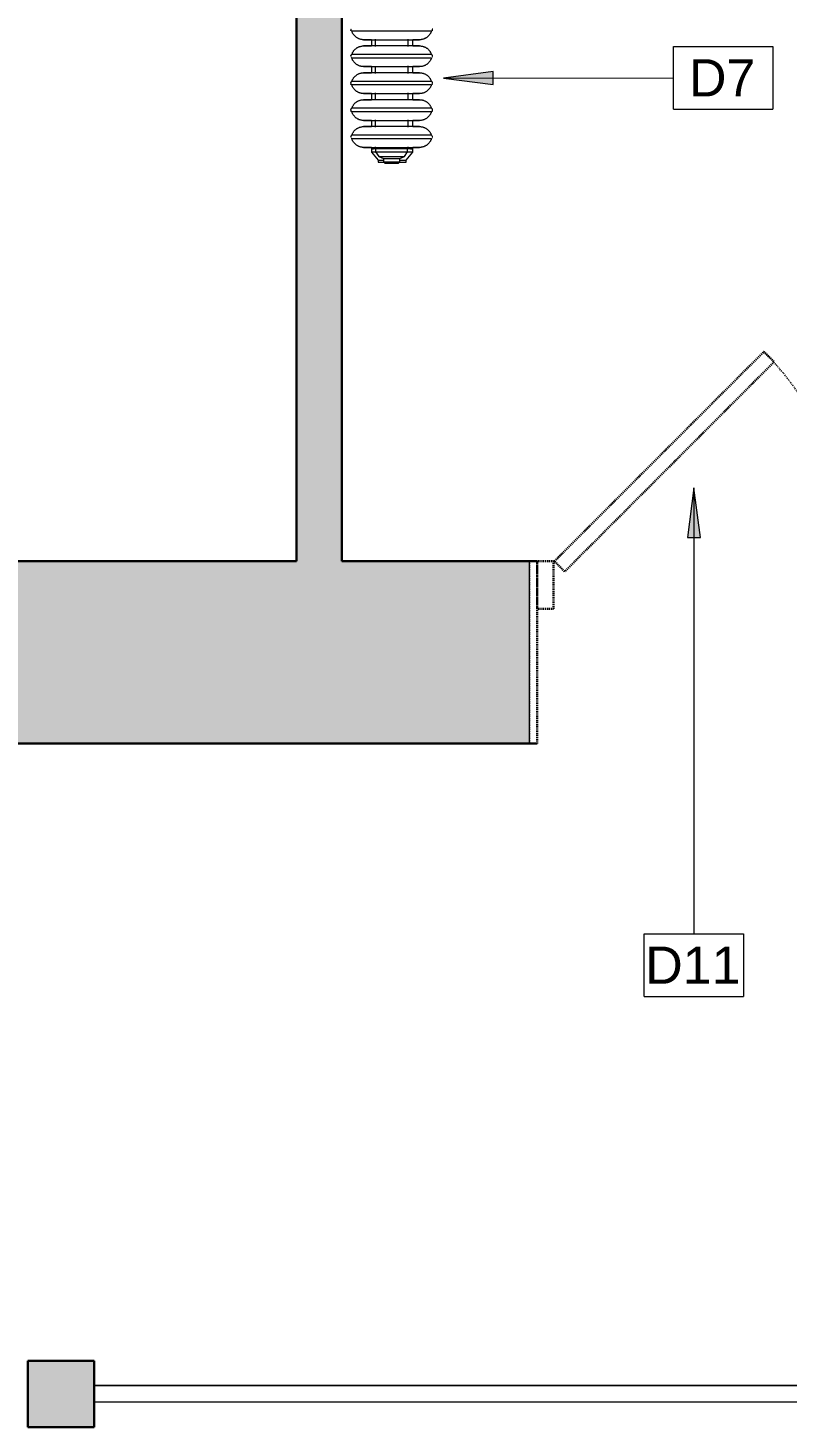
# Model space of a CAD drawing. Header units: inches. Extents: x -1176 to 1507, y -2527 to 978.
# Drawn here: x 1060.3 to 1152, y 9.3 to 178.3 of the extents above; entities that cross this region are included whole.
import ezdxf

# ---------------------------------------------------------------- set-up
doc = ezdxf.new("R2010")
doc.units = ezdxf.units.IN
doc.header["$MEASUREMENT"] = 0
doc.linetypes.add('Demolished', pattern=[0.1875, 0.125, -0.0625])
for name, color, linetype, lineweight in [('A-ANNO-KEYN', 231, 'Continuous', 9), ('A-COLS', 52, 'Continuous', 18), ('A-DOOR', 31, 'Continuous', 18), ('A-DOOR-FRAM', 31, 'Continuous', 30), ('A-FLOR-HRAL', 11, 'Continuous', 18), ('A-GENM', 13, 'Continuous', 18), ('A-WALL', 113, 'Continuous', 18), ('A-WALL-PATT', 111, 'Continuous', 18), ('I-WALL', 2, 'Continuous', 18)]:
    doc.layers.add(name, color=color, linetype=linetype, lineweight=lineweight)
doc.styles.add('Arial', font='arial.ttf', dxfattribs={"height": 4.5})

# ---------------------------------------------------------------- blocks, each defined once
blk = doc.blocks.new('Top Rail Type - Top Rail_Internal_-6920603-3rd Floor Demo')
at = {"layer": 'A-FLOR-HRAL', "lineweight": 9}
for p, q in [((1068.27, 14.32), (1223.22, 14.32)), ((1223.22, 12.32), (1068.27, 12.32))]:
    blk.add_line(p, q, dxfattribs=at)
blk = doc.blocks.new('Top Rail Type - Top Rail_Internal_-V7-3rd Floor Demo')
at = {"layer": 'A-FLOR-HRAL', "lineweight": 9}
for p, q in [((1223.22, 14.32), (1068.27, 14.32)), ((1223.22, 12.32), (1068.27, 12.32))]:
    blk.add_line(p, q, dxfattribs=at)
blk = doc.blocks.new('Single Flush - D2 3_ X 8_-8252863-3rd Floor Demo')
at = {"layer": 'A-DOOR', "color": 250, "linetype": 'Demolished', "lineweight": 30}
for p, q in [((-8.65, -35.09), (16.67, -9.76)), ((16.67, -9.76), (17.91, -11)), ((17.91, -11), (-7.42, -36.32)), ((-7.42, -36.32), (-8.65, -35.09))]:
    blk.add_line(p, q, dxfattribs=at)
at = {"layer": 'A-DOOR', "color": 7, "linetype": 'Demolished', "lineweight": 9}
blk.add_arc((17.91, -11), 35.81, 179.5, 225, dxfattribs=at)
at = {"layer": 'A-DOOR-FRAM', "color": 250, "linetype": 'Demolished'}
for p, q in [((-20, -5.25), (-20, -11)), ((-20, -5.25), (-18, -5.25)), ((-18, -5.25), (-18, -11)), ((18, -5.25), (18, -11)), ((18, -5.25), (20, -5.25)), ((20, -5.25), (20, -11)), ((-20, -11), (-18, -11)), ((18, -11), (20, -11))]:
    blk.add_line(p, q, dxfattribs=at)
blk = doc.blocks.new('Cast_Iron_Radiator_8182 - Cast_Iron_Radiator_8182-7588421-3rd Floor Demo')
at = {"layer": 'A-GENM', "lineweight": 9}
for p, q in [((-5.94, 4.85), (-5.97, 4.81)), ((-5.97, 1), (-5.97, 4.81)), ((-5.75, 4.93), (-5.79, 4.93)), ((-5.71, 4.93), (-5.75, 4.93)), ((-5.53, 4.81), (-5.56, 4.85)), ((-5.53, 1), (-5.53, 4.81)), ((-2.69, 4.85), (-2.72, 4.81)), ((-2.72, 1), (-2.72, 4.81)), ((-2.5, 4.93), (-2.54, 4.93)), ((-2.46, 4.93), (-2.5, 4.93)), ((-2.28, 4.81), (-2.31, 4.85)), ((-2.28, 1), (-2.28, 4.81)), ((0.56, 4.85), (0.53, 4.81)), ((0.53, 1), (0.53, 4.81)), ((0.75, 4.93), (0.71, 4.93)), ((0.79, 4.93), (0.75, 4.93)), ((0.97, 4.81), (0.94, 4.85)), ((0.97, 1), (0.97, 4.81)), ((3.81, 4.85), (3.78, 4.81)), ((3.78, 1), (3.78, 4.81)), ((4, 4.93), (3.96, 4.93)), ((4.04, 4.93), (4, 4.93)), ((4.22, 4.81), (4.19, 4.85)), ((4.22, 1), (4.22, 4.81)), ((7.06, 4.85), (7.03, 4.81)), ((7.03, 1), (7.03, 4.81)), ((7.25, 4.93), (7.21, 4.93)), ((7.29, 4.93), (7.25, 4.93)), ((-7.58, 2.44), (-8.54, 1.63)), ((-7.54, 1.93), (-8.09, 1.55)), ((-7.18, 2.44), (-7.58, 2.44)), ((-7.58, 1.94), (-7.58, 2.44)), ((-7.18, 1.93), (-7.54, 1.93)), ((-7.54, 1.93), (-7.54, -1.93)), ((-7, 2.44), (-7.18, 2.44)), ((-7.18, 2.29), (-7.18, 2.44)), ((-7.18, 2.3), (-7.18, 2.19)), ((-7.18, 2.01), (-7.18, 2.19)), ((-6.93, 2), (-7.18, 2)), ((-7.18, -2), (-7.18, 2)), ((-3.68, 2), (-4.57, 2)), ((-3.75, 2.44), (-4.5, 2.44)), ((-0.43, 2), (-1.32, 2)), ((-0.5, 2.44), (-1.25, 2.44)), ((2.82, 2), (1.93, 2)), ((2.75, 2.44), (2, 2.44)), ((6.07, 2), (5.18, 2)), ((6, 2.44), (5.25, 2.44)), ((-8.75, 0.99), (-8.93, 0.82)), ((-8.93, 0.82), (-8.93, -0.82)), ((-8.54, 1.63), (-8.79, 1.63)), ((-8.79, 1.63), (-8.79, 0.98)), ((-8.33, 0.99), (-8.75, 0.99)), ((-8.75, 0.99), (-8.75, -0.99)), ((-8.54, 1.63), (-8.54, 1.03)), ((-8.09, 1.55), (-8.33, 0.99)), ((-8.33, 0.99), (-8.33, -0.99)), ((-8.09, 1.55), (-8.09, -1.55)), ((-7, 1), (-7, -1)), ((-5.97, -1), (-5.97, 1)), ((-5.53, -1), (-5.53, 1)), ((-4.5, -1), (-4.5, 1)), ((-3.75, 1), (-3.75, -1)), ((-2.72, -1), (-2.72, 1)), ((-2.28, -1), (-2.28, 1)), ((-1.25, -1), (-1.25, 1)), ((-0.5, 1), (-0.5, -1)), ((0.53, -1), (0.53, 1)), ((0.97, -1), (0.97, 1)), ((2, -1), (2, 1)), ((2.75, 1), (2.75, -1)), ((3.78, -1), (3.78, 1)), ((4.22, -1), (4.22, 1)), ((5.25, -1), (5.25, 1)), ((6, 1), (6, -1)), ((7.03, -1), (7.03, 1)), ((-8.93, -0.82), (-8.75, -0.99)), ((-8.79, -0.96), (-8.79, -1.77)), ((-8.75, -0.99), (-8.33, -0.99)), ((-8.54, -1.01), (-8.54, -1.77)), ((-8.33, -0.99), (-8.09, -1.55)), ((-8.09, -1.55), (-7.54, -1.93)), ((-5.97, -4.81), (-5.97, -1)), ((-5.53, -4.81), (-5.53, -1)), ((-2.72, -4.81), (-2.72, -1)), ((-2.28, -4.81), (-2.28, -1)), ((0.53, -4.81), (0.53, -1)), ((0.97, -4.81), (0.97, -1)), ((3.78, -4.81), (3.78, -1)), ((4.22, -4.81), (4.22, -1)), ((7.03, -4.81), (7.03, -1)), ((-8.79, -1.77), (-8.54, -1.77)), ((-8.54, -1.77), (-7.58, -2.57)), ((-7.58, -2.57), (-7.58, -1.92)), ((-7.58, -2.57), (-7.18, -2.57)), ((-7.54, -1.93), (-7.18, -1.93)), ((-7.18, -2), (-6.93, -2)), ((-7.18, -2.29), (-7.18, -2.02)), ((-7.18, -2.3), (-7.18, -2.45)), ((-7.18, -2.55), (-7.18, -2.44)), ((-7.18, -2.56), (-7.18, -2.57)), ((-7.18, -2.56), (-7, -2.56)), ((-4.57, -2), (-3.68, -2)), ((-4.5, -2.56), (-3.75, -2.56)), ((-1.32, -2), (-0.43, -2)), ((-1.25, -2.56), (-0.5, -2.56)), ((1.93, -2), (2.84, -2)), ((2, -2.56), (2.75, -2.56)), ((5.18, -2), (6.07, -2)), ((5.25, -2.56), (6, -2.56)), ((-5.97, -4.81), (-5.94, -4.85)), ((-5.79, -4.93), (-5.75, -4.93)), ((-5.75, -4.93), (-5.71, -4.93)), ((-5.56, -4.85), (-5.53, -4.81)), ((-2.72, -4.81), (-2.69, -4.85)), ((-2.54, -4.93), (-2.5, -4.93)), ((-2.5, -4.93), (-2.46, -4.93)), ((-2.31, -4.85), (-2.28, -4.81)), ((0.53, -4.81), (0.56, -4.85)), ((0.71, -4.93), (0.75, -4.93)), ((0.75, -4.93), (0.79, -4.93)), ((0.94, -4.85), (0.97, -4.81)), ((3.78, -4.81), (3.81, -4.85)), ((3.96, -4.93), (4, -4.93)), ((4, -4.93), (4.04, -4.93)), ((4.19, -4.85), (4.22, -4.81)), ((7.03, -4.81), (7.06, -4.85)), ((7.21, -4.93), (7.25, -4.93)), ((7.25, -4.93), (7.29, -4.93))]:
    blk.add_line(p, q, dxfattribs=at)
at = {"layer": 'A-GENM', "lineweight": 9, "flags": 128}
for points in [[(-7, 3.38), (-7, 3.44), (-7, 3.5), (-6.99, 3.56), (-6.98, 3.62), (-6.97, 3.68), (-6.96, 3.74), (-6.94, 3.8), (-6.93, 3.85), (-6.91, 3.91), (-6.88, 3.97), (-6.86, 4.02), (-6.83, 4.08), (-6.8, 4.13), (-6.77, 4.18), (-6.74, 4.23), (-6.71, 4.28), (-6.67, 4.33), (-6.63, 4.37), (-6.59, 4.42), (-6.55, 4.46), (-6.5, 4.5), (-6.46, 4.54), (-6.41, 4.58), (-6.36, 4.61), (-6.31, 4.65), (-6.26, 4.68), (-6.21, 4.71), (-6.16, 4.73), (-6.1, 4.76), (-6.05, 4.78), (-5.99, 4.8)], [(-7, 2.44), (-7, 2.5), (-7, 2.57), (-7, 2.64), (-7, 2.71), (-7, 2.77), (-7, 2.84), (-7, 2.9), (-7, 2.95), (-7, 3.01), (-7, 3.06), (-7, 3.1), (-7, 3.15), (-7, 3.18), (-7, 3.22), (-7, 3.25), (-7, 3.28), (-7, 3.31), (-7, 3.33), (-7, 3.35), (-7, 3.36), (-7, 3.37), (-7, 3.38), (-7, 3.38), (-7, 3.38)], [(-7, 3.38), (-7, 3.38), (-7, 3.38), (-7, 3.37), (-7, 3.35), (-7, 3.34), (-7, 3.31), (-7, 3.29), (-7, 3.26), (-7, 3.23), (-7, 3.19), (-7, 3.16), (-7, 3.11), (-7, 3.07), (-7, 3.02), (-7, 2.97), (-7, 2.91), (-7, 2.85), (-7, 2.79), (-7, 2.73), (-7, 2.66), (-7, 2.59), (-7, 2.52), (-7, 2.44), (-7, 2.37), (-7, 2.29), (-7, 2.21), (-7, 2.12), (-7, 2.04), (-7, 1.95), (-7, 1.86), (-7, 1.77), (-7, 1.68), (-7, 1.59), (-7, 1.5), (-7, 1.41), (-7, 1.31), (-7, 1.22), (-7, 1.12), (-7, 1.03), (-7, 1)], [(-5.94, 4.85), (-5.94, 4.85), (-5.93, 4.86), (-5.93, 4.87), (-5.92, 4.87), (-5.92, 4.88)], [(-5.91, 4.89), (-5.9, 4.89), (-5.9, 4.9), (-5.89, 4.9), (-5.88, 4.9)], [(-5.87, 4.91), (-5.87, 4.92), (-5.86, 4.92), (-5.85, 4.92), (-5.84, 4.92), (-5.84, 4.93)], [(-5.66, 4.93), (-5.65, 4.92), (-5.65, 4.92), (-5.64, 4.92), (-5.63, 4.91), (-5.63, 4.91)], [(-5.61, 4.9), (-5.61, 4.9), (-5.6, 4.9), (-5.6, 4.89), (-5.59, 4.89)], [(-5.58, 4.88), (-5.57, 4.87), (-5.57, 4.87), (-5.57, 4.86), (-5.56, 4.85), (-5.56, 4.85)], [(-5.53, 4.81), (-5.48, 4.79), (-5.42, 4.77), (-5.36, 4.74), (-5.31, 4.72), (-5.26, 4.69), (-5.21, 4.66)], [(-5.21, 4.66), (-5.16, 4.62), (-5.11, 4.59), (-5.06, 4.55), (-5.01, 4.51), (-4.97, 4.47), (-4.93, 4.43), (-4.89, 4.39), (-4.85, 4.34), (-4.81, 4.3), (-4.77, 4.25), (-4.74, 4.2), (-4.71, 4.15), (-4.68, 4.1), (-4.65, 4.04), (-4.63, 3.99), (-4.6, 3.93), (-4.58, 3.88), (-4.56, 3.82), (-4.55, 3.76), (-4.53, 3.7), (-4.52, 3.64), (-4.51, 3.58), (-4.5, 3.52), (-4.5, 3.47), (-4.5, 3.41), (-4.5, 3.38)], [(-4.5, 3.38), (-4.5, 3.38), (-4.5, 3.38), (-4.5, 3.37), (-4.5, 3.35), (-4.5, 3.34), (-4.5, 3.31), (-4.5, 3.29), (-4.5, 3.26), (-4.5, 3.23), (-4.5, 3.19), (-4.5, 3.16), (-4.5, 3.11), (-4.5, 3.07), (-4.5, 3.02), (-4.5, 2.97), (-4.5, 2.91), (-4.5, 2.85), (-4.5, 2.79), (-4.5, 2.73), (-4.5, 2.66), (-4.5, 2.59), (-4.5, 2.52), (-4.5, 2.44)], [(-4.5, 1), (-4.5, 1.1), (-4.5, 1.19), (-4.5, 1.29), (-4.5, 1.38), (-4.5, 1.47), (-4.5, 1.57), (-4.5, 1.66), (-4.5, 1.75), (-4.5, 1.84), (-4.5, 1.93), (-4.5, 2.02), (-4.5, 2.1), (-4.5, 2.18), (-4.5, 2.27), (-4.5, 2.35), (-4.5, 2.42), (-4.5, 2.5), (-4.5, 2.57), (-4.5, 2.64), (-4.5, 2.71), (-4.5, 2.77), (-4.5, 2.84), (-4.5, 2.9), (-4.5, 2.95), (-4.5, 3.01), (-4.5, 3.06), (-4.5, 3.1), (-4.5, 3.15), (-4.5, 3.18), (-4.5, 3.22), (-4.5, 3.25), (-4.5, 3.28), (-4.5, 3.31), (-4.5, 3.33), (-4.5, 3.35), (-4.5, 3.36), (-4.5, 3.37), (-4.5, 3.38), (-4.5, 3.38), (-4.5, 3.38)], [(-3.75, 3.38), (-3.75, 3.44), (-3.75, 3.5), (-3.74, 3.56), (-3.73, 3.62), (-3.72, 3.68), (-3.71, 3.74), (-3.69, 3.8), (-3.68, 3.85), (-3.66, 3.91), (-3.63, 3.97), (-3.61, 4.02), (-3.58, 4.08), (-3.55, 4.13), (-3.52, 4.18), (-3.49, 4.23), (-3.46, 4.28), (-3.42, 4.33), (-3.38, 4.37), (-3.34, 4.42), (-3.3, 4.46), (-3.25, 4.5), (-3.21, 4.54), (-3.16, 4.58), (-3.11, 4.61), (-3.06, 4.65), (-3.01, 4.68), (-2.96, 4.71), (-2.91, 4.73), (-2.85, 4.76), (-2.8, 4.78), (-2.74, 4.8)], [(-3.75, 2.44), (-3.75, 2.5), (-3.75, 2.57), (-3.75, 2.64), (-3.75, 2.71), (-3.75, 2.77), (-3.75, 2.84), (-3.75, 2.9), (-3.75, 2.95), (-3.75, 3.01), (-3.75, 3.06), (-3.75, 3.1), (-3.75, 3.15), (-3.75, 3.18), (-3.75, 3.22), (-3.75, 3.25), (-3.75, 3.28), (-3.75, 3.31), (-3.75, 3.33), (-3.75, 3.35), (-3.75, 3.36), (-3.75, 3.37), (-3.75, 3.38), (-3.75, 3.38), (-3.75, 3.38)], [(-3.75, 3.38), (-3.75, 3.38), (-3.75, 3.38), (-3.75, 3.37), (-3.75, 3.35), (-3.75, 3.34), (-3.75, 3.31), (-3.75, 3.29), (-3.75, 3.26), (-3.75, 3.23), (-3.75, 3.19), (-3.75, 3.16), (-3.75, 3.11), (-3.75, 3.07), (-3.75, 3.02), (-3.75, 2.97), (-3.75, 2.91), (-3.75, 2.85), (-3.75, 2.79), (-3.75, 2.73), (-3.75, 2.66), (-3.75, 2.59), (-3.75, 2.52), (-3.75, 2.44), (-3.75, 2.37), (-3.75, 2.29), (-3.75, 2.21), (-3.75, 2.12), (-3.75, 2.04), (-3.75, 1.95), (-3.75, 1.86), (-3.75, 1.77), (-3.75, 1.68), (-3.75, 1.59), (-3.75, 1.5), (-3.75, 1.41), (-3.75, 1.31), (-3.75, 1.22), (-3.75, 1.12), (-3.75, 1.03), (-3.75, 1)], [(-2.69, 4.85), (-2.69, 4.85), (-2.68, 4.86), (-2.68, 4.87), (-2.67, 4.87), (-2.67, 4.88)], [(-2.66, 4.89), (-2.65, 4.89), (-2.65, 4.9), (-2.64, 4.9), (-2.63, 4.9)], [(-2.62, 4.91), (-2.62, 4.92), (-2.61, 4.92), (-2.6, 4.92), (-2.59, 4.92), (-2.59, 4.93)], [(-2.41, 4.93), (-2.4, 4.92), (-2.4, 4.92), (-2.39, 4.92), (-2.38, 4.91), (-2.38, 4.91)], [(-2.36, 4.9), (-2.36, 4.9), (-2.35, 4.9), (-2.35, 4.89), (-2.34, 4.89)], [(-2.33, 4.88), (-2.32, 4.87), (-2.32, 4.87), (-2.32, 4.86), (-2.31, 4.85), (-2.31, 4.85)], [(-2.28, 4.81), (-2.23, 4.79), (-2.17, 4.77), (-2.11, 4.74), (-2.06, 4.72), (-2.01, 4.69), (-1.96, 4.66), (-1.91, 4.62), (-1.86, 4.59), (-1.81, 4.55), (-1.76, 4.51), (-1.72, 4.47), (-1.68, 4.43), (-1.64, 4.39), (-1.6, 4.34), (-1.56, 4.3), (-1.52, 4.25), (-1.49, 4.2), (-1.46, 4.15), (-1.43, 4.1), (-1.4, 4.04), (-1.38, 3.99), (-1.35, 3.93), (-1.33, 3.88), (-1.31, 3.82), (-1.3, 3.76), (-1.28, 3.7), (-1.27, 3.64), (-1.26, 3.58), (-1.25, 3.52), (-1.25, 3.47), (-1.25, 3.41), (-1.25, 3.38)], [(-1.25, 3.38), (-1.25, 3.38), (-1.25, 3.38), (-1.25, 3.37), (-1.25, 3.35), (-1.25, 3.34), (-1.25, 3.31), (-1.25, 3.29), (-1.25, 3.26), (-1.25, 3.23), (-1.25, 3.19), (-1.25, 3.16), (-1.25, 3.11), (-1.25, 3.07), (-1.25, 3.02), (-1.25, 2.97), (-1.25, 2.91), (-1.25, 2.85), (-1.25, 2.79), (-1.25, 2.73), (-1.25, 2.66), (-1.25, 2.59), (-1.25, 2.52), (-1.25, 2.44)], [(-1.25, 1), (-1.25, 1.1), (-1.25, 1.19), (-1.25, 1.29), (-1.25, 1.38), (-1.25, 1.47), (-1.25, 1.57), (-1.25, 1.66), (-1.25, 1.75), (-1.25, 1.84), (-1.25, 1.93), (-1.25, 2.02), (-1.25, 2.1), (-1.25, 2.18), (-1.25, 2.27), (-1.25, 2.35), (-1.25, 2.42), (-1.25, 2.5), (-1.25, 2.57), (-1.25, 2.64), (-1.25, 2.71), (-1.25, 2.77), (-1.25, 2.84), (-1.25, 2.9), (-1.25, 2.95), (-1.25, 3.01), (-1.25, 3.06), (-1.25, 3.1), (-1.25, 3.15), (-1.25, 3.18), (-1.25, 3.22), (-1.25, 3.25), (-1.25, 3.28), (-1.25, 3.31), (-1.25, 3.33), (-1.25, 3.35), (-1.25, 3.36), (-1.25, 3.37), (-1.25, 3.38), (-1.25, 3.38), (-1.25, 3.38)], [(-0.5, 3.38), (-0.5, 3.44), (-0.5, 3.5), (-0.49, 3.56), (-0.48, 3.62), (-0.47, 3.68), (-0.46, 3.74), (-0.44, 3.8), (-0.43, 3.85), (-0.41, 3.91), (-0.38, 3.97), (-0.36, 4.02), (-0.33, 4.08), (-0.3, 4.13), (-0.27, 4.18), (-0.24, 4.23), (-0.21, 4.28), (-0.17, 4.33), (-0.13, 4.37), (-0.09, 4.42), (-0.05, 4.46), (0, 4.5), (0.04, 4.54), (0.09, 4.58), (0.14, 4.61), (0.19, 4.65), (0.24, 4.68), (0.29, 4.71), (0.34, 4.73), (0.4, 4.76), (0.45, 4.78), (0.51, 4.8)], [(-0.5, 2.44), (-0.5, 2.5), (-0.5, 2.57), (-0.5, 2.64), (-0.5, 2.71), (-0.5, 2.77), (-0.5, 2.84), (-0.5, 2.9), (-0.5, 2.95), (-0.5, 3.01), (-0.5, 3.06), (-0.5, 3.1), (-0.5, 3.15), (-0.5, 3.18), (-0.5, 3.22), (-0.5, 3.25), (-0.5, 3.28), (-0.5, 3.31), (-0.5, 3.33), (-0.5, 3.35), (-0.5, 3.36), (-0.5, 3.37), (-0.5, 3.38), (-0.5, 3.38), (-0.5, 3.38)], [(-0.5, 3.38), (-0.5, 3.38), (-0.5, 3.38), (-0.5, 3.37), (-0.5, 3.35), (-0.5, 3.34), (-0.5, 3.31), (-0.5, 3.29), (-0.5, 3.26), (-0.5, 3.23), (-0.5, 3.19), (-0.5, 3.16), (-0.5, 3.11), (-0.5, 3.07), (-0.5, 3.02), (-0.5, 2.97), (-0.5, 2.91), (-0.5, 2.85), (-0.5, 2.79), (-0.5, 2.73), (-0.5, 2.66), (-0.5, 2.59), (-0.5, 2.52), (-0.5, 2.44), (-0.5, 2.37), (-0.5, 2.29), (-0.5, 2.21), (-0.5, 2.12), (-0.5, 2.04), (-0.5, 1.95), (-0.5, 1.86), (-0.5, 1.77), (-0.5, 1.68), (-0.5, 1.59), (-0.5, 1.5), (-0.5, 1.41), (-0.5, 1.31), (-0.5, 1.22), (-0.5, 1.12), (-0.5, 1.03), (-0.5, 1)], [(0.56, 4.85), (0.56, 4.85), (0.57, 4.86), (0.57, 4.87), (0.58, 4.87), (0.58, 4.88)], [(0.59, 4.89), (0.6, 4.89), (0.6, 4.9), (0.61, 4.9), (0.62, 4.9)], [(0.63, 4.91), (0.63, 4.92), (0.64, 4.92), (0.65, 4.92), (0.66, 4.92), (0.66, 4.93)], [(0.84, 4.93), (0.85, 4.92), (0.85, 4.92), (0.86, 4.92), (0.87, 4.91), (0.87, 4.91)], [(0.89, 4.9), (0.89, 4.9), (0.9, 4.9), (0.9, 4.89), (0.91, 4.89)], [(0.92, 4.88), (0.93, 4.87), (0.93, 4.87), (0.93, 4.86), (0.94, 4.85), (0.94, 4.85)], [(0.97, 4.81), (1.02, 4.79), (1.08, 4.77), (1.14, 4.74), (1.19, 4.72), (1.24, 4.69), (1.29, 4.66), (1.34, 4.62), (1.39, 4.59), (1.44, 4.55), (1.49, 4.51), (1.53, 4.47), (1.57, 4.43), (1.61, 4.39), (1.65, 4.34), (1.69, 4.3), (1.73, 4.25), (1.76, 4.2), (1.79, 4.15), (1.82, 4.1), (1.85, 4.04), (1.87, 3.99), (1.9, 3.93), (1.92, 3.88), (1.94, 3.82), (1.95, 3.76), (1.97, 3.7), (1.98, 3.64), (1.99, 3.58), (2, 3.52), (2, 3.47), (2, 3.41), (2, 3.38)], [(2, 3.38), (2, 3.38), (2, 3.38), (2, 3.37), (2, 3.35), (2, 3.34), (2, 3.31), (2, 3.29), (2, 3.26), (2, 3.23), (2, 3.19), (2, 3.16), (2, 3.11), (2, 3.07), (2, 3.02), (2, 2.97), (2, 2.91), (2, 2.85), (2, 2.79), (2, 2.73), (2, 2.66), (2, 2.59), (2, 2.52), (2, 2.44)], [(2, 1), (2, 1.1), (2, 1.19), (2, 1.29), (2, 1.38), (2, 1.47), (2, 1.57), (2, 1.66), (2, 1.75), (2, 1.84), (2, 1.93), (2, 2.02), (2, 2.1), (2, 2.18), (2, 2.27), (2, 2.35), (2, 2.42), (2, 2.5), (2, 2.57), (2, 2.64), (2, 2.71), (2, 2.77), (2, 2.84), (2, 2.9), (2, 2.95), (2, 3.01), (2, 3.06), (2, 3.1), (2, 3.15), (2, 3.18), (2, 3.22), (2, 3.25), (2, 3.28), (2, 3.31), (2, 3.33), (2, 3.35), (2, 3.36), (2, 3.37), (2, 3.38), (2, 3.38), (2, 3.38)], [(2.75, 3.38), (2.75, 3.44), (2.75, 3.5), (2.76, 3.56), (2.77, 3.62), (2.78, 3.68), (2.79, 3.74), (2.81, 3.8), (2.82, 3.85), (2.84, 3.91), (2.87, 3.97), (2.89, 4.02), (2.92, 4.08), (2.95, 4.13), (2.98, 4.18), (3.01, 4.23), (3.04, 4.28), (3.08, 4.33), (3.12, 4.37), (3.16, 4.42), (3.2, 4.46), (3.25, 4.5), (3.29, 4.54), (3.34, 4.58), (3.39, 4.61), (3.44, 4.65), (3.49, 4.68), (3.54, 4.71), (3.59, 4.73), (3.65, 4.76), (3.7, 4.78), (3.76, 4.8)], [(2.75, 2.44), (2.75, 2.5), (2.75, 2.57), (2.75, 2.64), (2.75, 2.71), (2.75, 2.77), (2.75, 2.84), (2.75, 2.9), (2.75, 2.95), (2.75, 3.01), (2.75, 3.06), (2.75, 3.1), (2.75, 3.15), (2.75, 3.18), (2.75, 3.22), (2.75, 3.25), (2.75, 3.28), (2.75, 3.31), (2.75, 3.33), (2.75, 3.35), (2.75, 3.36), (2.75, 3.37), (2.75, 3.38), (2.75, 3.38), (2.75, 3.38)], [(2.75, 3.38), (2.75, 3.38), (2.75, 3.38), (2.75, 3.37), (2.75, 3.35), (2.75, 3.34), (2.75, 3.31), (2.75, 3.29), (2.75, 3.26), (2.75, 3.23), (2.75, 3.19), (2.75, 3.16), (2.75, 3.11), (2.75, 3.07), (2.75, 3.02), (2.75, 2.97), (2.75, 2.91), (2.75, 2.85), (2.75, 2.79), (2.75, 2.73), (2.75, 2.66), (2.75, 2.59), (2.75, 2.52), (2.75, 2.44), (2.75, 2.37), (2.75, 2.29), (2.75, 2.21), (2.75, 2.12), (2.75, 2.04), (2.75, 1.95), (2.75, 1.86), (2.75, 1.77), (2.75, 1.68), (2.75, 1.59), (2.75, 1.5), (2.75, 1.41), (2.75, 1.31), (2.75, 1.22), (2.75, 1.12), (2.75, 1.03), (2.75, 1)], [(3.81, 4.85), (3.81, 4.85), (3.82, 4.86), (3.82, 4.87), (3.83, 4.87), (3.83, 4.88)], [(3.84, 4.89), (3.85, 4.89), (3.85, 4.9), (3.86, 4.9), (3.87, 4.9)], [(3.88, 4.91), (3.88, 4.92), (3.89, 4.92), (3.9, 4.92), (3.91, 4.92), (3.91, 4.93)], [(4.09, 4.93), (4.1, 4.92), (4.1, 4.92), (4.11, 4.92), (4.12, 4.91), (4.12, 4.91)], [(4.14, 4.9), (4.14, 4.9), (4.15, 4.9), (4.15, 4.89), (4.16, 4.89)], [(4.17, 4.88), (4.18, 4.87), (4.18, 4.87), (4.18, 4.86), (4.19, 4.85), (4.19, 4.85)], [(4.22, 4.81), (4.27, 4.79), (4.33, 4.77), (4.39, 4.74), (4.44, 4.72), (4.49, 4.69), (4.54, 4.66)], [(4.54, 4.66), (4.59, 4.62), (4.64, 4.59), (4.69, 4.55), (4.74, 4.51), (4.78, 4.47), (4.82, 4.43), (4.86, 4.39), (4.9, 4.34), (4.94, 4.3), (4.98, 4.25), (5.01, 4.2), (5.04, 4.15), (5.07, 4.1), (5.1, 4.04), (5.12, 3.99), (5.15, 3.93), (5.17, 3.88), (5.19, 3.82), (5.2, 3.76), (5.22, 3.7), (5.23, 3.64), (5.24, 3.58), (5.25, 3.52), (5.25, 3.47), (5.25, 3.41), (5.25, 3.38)], [(5.25, 3.38), (5.25, 3.38), (5.25, 3.38), (5.25, 3.37), (5.25, 3.35), (5.25, 3.34), (5.25, 3.31), (5.25, 3.29), (5.25, 3.26), (5.25, 3.23), (5.25, 3.19), (5.25, 3.16), (5.25, 3.11), (5.25, 3.07), (5.25, 3.02), (5.25, 2.97), (5.25, 2.91), (5.25, 2.85), (5.25, 2.79), (5.25, 2.73), (5.25, 2.66), (5.25, 2.59), (5.25, 2.52), (5.25, 2.44)], [(5.25, 1), (5.25, 1.1), (5.25, 1.19), (5.25, 1.29), (5.25, 1.38), (5.25, 1.47), (5.25, 1.57), (5.25, 1.66), (5.25, 1.75), (5.25, 1.84), (5.25, 1.93), (5.25, 2.02), (5.25, 2.1), (5.25, 2.18), (5.25, 2.27), (5.25, 2.35), (5.25, 2.42), (5.25, 2.5), (5.25, 2.57), (5.25, 2.64), (5.25, 2.71), (5.25, 2.77), (5.25, 2.84), (5.25, 2.9), (5.25, 2.95), (5.25, 3.01), (5.25, 3.06), (5.25, 3.1), (5.25, 3.15), (5.25, 3.18), (5.25, 3.22), (5.25, 3.25), (5.25, 3.28), (5.25, 3.31), (5.25, 3.33), (5.25, 3.35), (5.25, 3.36), (5.25, 3.37), (5.25, 3.38), (5.25, 3.38), (5.25, 3.38)], [(6, 3.38), (6, 3.44), (6, 3.5), (6.01, 3.56), (6.02, 3.62), (6.03, 3.68), (6.04, 3.74), (6.06, 3.8), (6.07, 3.85), (6.09, 3.91), (6.12, 3.97), (6.14, 4.02), (6.17, 4.08), (6.2, 4.13), (6.23, 4.18), (6.26, 4.23), (6.29, 4.28), (6.33, 4.33), (6.37, 4.37), (6.41, 4.42), (6.45, 4.46), (6.5, 4.5), (6.54, 4.54), (6.59, 4.58), (6.64, 4.61), (6.69, 4.65), (6.74, 4.68), (6.79, 4.71), (6.84, 4.73), (6.9, 4.76), (6.95, 4.78), (7.01, 4.8)], [(6, 2.44), (6, 2.5), (6, 2.57), (6, 2.64), (6, 2.71), (6, 2.77), (6, 2.84), (6, 2.9), (6, 2.95), (6, 3.01), (6, 3.06), (6, 3.1), (6, 3.15), (6, 3.18), (6, 3.22), (6, 3.25), (6, 3.28), (6, 3.31), (6, 3.33), (6, 3.35), (6, 3.36), (6, 3.37), (6, 3.38), (6, 3.38), (6, 3.38)], [(6, 3.38), (6, 3.38), (6, 3.38), (6, 3.37), (6, 3.35), (6, 3.34), (6, 3.31), (6, 3.29), (6, 3.26), (6, 3.23), (6, 3.19), (6, 3.16), (6, 3.11), (6, 3.07), (6, 3.02), (6, 2.97), (6, 2.91), (6, 2.85), (6, 2.79), (6, 2.73), (6, 2.66), (6, 2.59), (6, 2.52), (6, 2.44), (6, 2.37), (6, 2.29), (6, 2.21), (6, 2.12), (6, 2.04), (6, 1.95), (6, 1.86), (6, 1.77), (6, 1.68), (6, 1.59), (6, 1.5), (6, 1.41), (6, 1.31), (6, 1.22), (6, 1.12), (6, 1.03), (6, 1)], [(7.06, 4.85), (7.06, 4.85), (7.07, 4.86), (7.07, 4.87), (7.08, 4.87), (7.08, 4.88)], [(7.09, 4.89), (7.1, 4.89), (7.1, 4.9), (7.11, 4.9), (7.12, 4.9)], [(7.13, 4.91), (7.13, 4.92), (7.14, 4.92), (7.15, 4.92), (7.16, 4.92), (7.16, 4.93)], [(7.34, 4.93), (7.35, 4.92), (7.35, 4.92), (7.36, 4.92), (7.37, 4.91), (7.37, 4.91)], [(7.39, 4.9), (7.39, 4.9), (7.4, 4.9), (7.4, 4.89), (7.41, 4.89)], [(-7, -1), (-7, -1.1), (-7, -1.19), (-7, -1.29), (-7, -1.38), (-7, -1.47), (-7, -1.57), (-7, -1.66), (-7, -1.75), (-7, -1.84), (-7, -1.93), (-7, -2.02), (-7, -2.1), (-7, -2.18), (-7, -2.27), (-7, -2.35), (-7, -2.42), (-7, -2.5), (-7, -2.57), (-7, -2.64), (-7, -2.71), (-7, -2.77), (-7, -2.84), (-7, -2.9), (-7, -2.95), (-7, -3.01), (-7, -3.06), (-7, -3.1), (-7, -3.15), (-7, -3.18), (-7, -3.22), (-7, -3.25), (-7, -3.28), (-7, -3.31), (-7, -3.33), (-7, -3.35), (-7, -3.36), (-7, -3.37), (-7, -3.38), (-7, -3.38), (-7, -3.38)], [(-4.5, -3.38), (-4.5, -3.38), (-4.5, -3.38), (-4.5, -3.37), (-4.5, -3.35), (-4.5, -3.34), (-4.5, -3.31), (-4.5, -3.29), (-4.5, -3.26), (-4.5, -3.23), (-4.5, -3.19), (-4.5, -3.16), (-4.5, -3.11), (-4.5, -3.07), (-4.5, -3.02), (-4.5, -2.97), (-4.5, -2.91), (-4.5, -2.85), (-4.5, -2.79), (-4.5, -2.73), (-4.5, -2.66), (-4.5, -2.59), (-4.5, -2.52), (-4.5, -2.44), (-4.5, -2.37), (-4.5, -2.29), (-4.5, -2.21), (-4.5, -2.12), (-4.5, -2.04), (-4.5, -1.95), (-4.5, -1.86), (-4.5, -1.77), (-4.5, -1.68), (-4.5, -1.59), (-4.5, -1.5), (-4.5, -1.41), (-4.5, -1.31), (-4.5, -1.22), (-4.5, -1.12), (-4.5, -1.03), (-4.5, -1)], [(-3.75, -1), (-3.75, -1.1), (-3.75, -1.19), (-3.75, -1.29), (-3.75, -1.38), (-3.75, -1.47), (-3.75, -1.57), (-3.75, -1.66), (-3.75, -1.75), (-3.75, -1.84), (-3.75, -1.93), (-3.75, -2.02), (-3.75, -2.1), (-3.75, -2.18), (-3.75, -2.27), (-3.75, -2.35), (-3.75, -2.42), (-3.75, -2.5), (-3.75, -2.57), (-3.75, -2.64), (-3.75, -2.71), (-3.75, -2.77), (-3.75, -2.84), (-3.75, -2.9), (-3.75, -2.95), (-3.75, -3.01), (-3.75, -3.06), (-3.75, -3.1), (-3.75, -3.15), (-3.75, -3.18), (-3.75, -3.22), (-3.75, -3.25), (-3.75, -3.28), (-3.75, -3.31), (-3.75, -3.33), (-3.75, -3.35), (-3.75, -3.36), (-3.75, -3.37), (-3.75, -3.38), (-3.75, -3.38), (-3.75, -3.38)], [(-1.25, -3.38), (-1.25, -3.38), (-1.25, -3.38), (-1.25, -3.37), (-1.25, -3.35), (-1.25, -3.34), (-1.25, -3.31), (-1.25, -3.29), (-1.25, -3.26), (-1.25, -3.23), (-1.25, -3.19), (-1.25, -3.16), (-1.25, -3.11), (-1.25, -3.07), (-1.25, -3.02), (-1.25, -2.97), (-1.25, -2.91), (-1.25, -2.85), (-1.25, -2.79), (-1.25, -2.73), (-1.25, -2.66), (-1.25, -2.59), (-1.25, -2.52), (-1.25, -2.44), (-1.25, -2.37), (-1.25, -2.29), (-1.25, -2.21), (-1.25, -2.12), (-1.25, -2.04), (-1.25, -1.95), (-1.25, -1.86), (-1.25, -1.77), (-1.25, -1.68), (-1.25, -1.59), (-1.25, -1.5), (-1.25, -1.41), (-1.25, -1.31), (-1.25, -1.22), (-1.25, -1.12), (-1.25, -1.03), (-1.25, -1)], [(-0.5, -1), (-0.5, -1.1), (-0.5, -1.19), (-0.5, -1.29), (-0.5, -1.38), (-0.5, -1.47), (-0.5, -1.57), (-0.5, -1.66), (-0.5, -1.75), (-0.5, -1.84), (-0.5, -1.93), (-0.5, -2.02), (-0.5, -2.1), (-0.5, -2.18), (-0.5, -2.27), (-0.5, -2.35), (-0.5, -2.42), (-0.5, -2.5), (-0.5, -2.57), (-0.5, -2.64), (-0.5, -2.71), (-0.5, -2.77), (-0.5, -2.84), (-0.5, -2.9), (-0.5, -2.95), (-0.5, -3.01), (-0.5, -3.06), (-0.5, -3.1), (-0.5, -3.15), (-0.5, -3.18), (-0.5, -3.22), (-0.5, -3.25), (-0.5, -3.28), (-0.5, -3.31), (-0.5, -3.33), (-0.5, -3.35), (-0.5, -3.36), (-0.5, -3.37), (-0.5, -3.38), (-0.5, -3.38), (-0.5, -3.38)], [(2, -3.38), (2, -3.38), (2, -3.38), (2, -3.37), (2, -3.35), (2, -3.34), (2, -3.31), (2, -3.29), (2, -3.26), (2, -3.23), (2, -3.19), (2, -3.16), (2, -3.11), (2, -3.07), (2, -3.02), (2, -2.97), (2, -2.91), (2, -2.85), (2, -2.79), (2, -2.73), (2, -2.66), (2, -2.59), (2, -2.52), (2, -2.44), (2, -2.37), (2, -2.29), (2, -2.21), (2, -2.12), (2, -2.04), (2, -1.95), (2, -1.86), (2, -1.77), (2, -1.68), (2, -1.59), (2, -1.5), (2, -1.41), (2, -1.31), (2, -1.22), (2, -1.12), (2, -1.03), (2, -1)], [(2.75, -1), (2.75, -1.1), (2.75, -1.19), (2.75, -1.29), (2.75, -1.38), (2.75, -1.47), (2.75, -1.57), (2.75, -1.66), (2.75, -1.75), (2.75, -1.84), (2.75, -1.93), (2.75, -2.02), (2.75, -2.1), (2.75, -2.18), (2.75, -2.27), (2.75, -2.35), (2.75, -2.42), (2.75, -2.5), (2.75, -2.57), (2.75, -2.64), (2.75, -2.71), (2.75, -2.77), (2.75, -2.84), (2.75, -2.9), (2.75, -2.95), (2.75, -3.01), (2.75, -3.06), (2.75, -3.1), (2.75, -3.15), (2.75, -3.18), (2.75, -3.22), (2.75, -3.25), (2.75, -3.28), (2.75, -3.31), (2.75, -3.33), (2.75, -3.35), (2.75, -3.36), (2.75, -3.37), (2.75, -3.38), (2.75, -3.38), (2.75, -3.38)], [(5.25, -3.38), (5.25, -3.38), (5.25, -3.38), (5.25, -3.37), (5.25, -3.35), (5.25, -3.34), (5.25, -3.31), (5.25, -3.29), (5.25, -3.26), (5.25, -3.23), (5.25, -3.19), (5.25, -3.16), (5.25, -3.11), (5.25, -3.07), (5.25, -3.02), (5.25, -2.97), (5.25, -2.91), (5.25, -2.85), (5.25, -2.79), (5.25, -2.73), (5.25, -2.66), (5.25, -2.59), (5.25, -2.52), (5.25, -2.44), (5.25, -2.37), (5.25, -2.29), (5.25, -2.21), (5.25, -2.12), (5.25, -2.04), (5.25, -1.95), (5.25, -1.86), (5.25, -1.77), (5.25, -1.68), (5.25, -1.59), (5.25, -1.5), (5.25, -1.41), (5.25, -1.31), (5.25, -1.22), (5.25, -1.12), (5.25, -1.03), (5.25, -1)], [(6, -1), (6, -1.1), (6, -1.19), (6, -1.29), (6, -1.38), (6, -1.47), (6, -1.57), (6, -1.66), (6, -1.75), (6, -1.84), (6, -1.93), (6, -2.02), (6, -2.1), (6, -2.18), (6, -2.27), (6, -2.35), (6, -2.42), (6, -2.5), (6, -2.57), (6, -2.64), (6, -2.71), (6, -2.77), (6, -2.84), (6, -2.9), (6, -2.95), (6, -3.01), (6, -3.06), (6, -3.1), (6, -3.15), (6, -3.18), (6, -3.22), (6, -3.25), (6, -3.28), (6, -3.31), (6, -3.33), (6, -3.35), (6, -3.36), (6, -3.37), (6, -3.38), (6, -3.38), (6, -3.38)], [(-7, -3.38), (-7, -3.38), (-7, -3.38), (-7, -3.37), (-7, -3.35), (-7, -3.34), (-7, -3.31), (-7, -3.29), (-7, -3.26), (-7, -3.23), (-7, -3.19), (-7, -3.16), (-7, -3.11), (-7, -3.07), (-7, -3.02), (-7, -2.97), (-7, -2.91), (-7, -2.85), (-7, -2.79), (-7, -2.73), (-7, -2.66), (-7, -2.59), (-7, -2.57)], [(-4.5, -2.57), (-4.5, -2.57), (-4.5, -2.64), (-4.5, -2.71), (-4.5, -2.77), (-4.5, -2.84), (-4.5, -2.9), (-4.5, -2.95), (-4.5, -3.01), (-4.5, -3.06), (-4.5, -3.1), (-4.5, -3.15), (-4.5, -3.18), (-4.5, -3.22), (-4.5, -3.25), (-4.5, -3.28), (-4.5, -3.31), (-4.5, -3.33), (-4.5, -3.35), (-4.5, -3.36), (-4.5, -3.37), (-4.5, -3.38), (-4.5, -3.38), (-4.5, -3.38)], [(-3.75, -3.38), (-3.75, -3.38), (-3.75, -3.38), (-3.75, -3.37), (-3.75, -3.35), (-3.75, -3.34), (-3.75, -3.31), (-3.75, -3.29), (-3.75, -3.26), (-3.75, -3.23), (-3.75, -3.19), (-3.75, -3.16), (-3.75, -3.11), (-3.75, -3.07), (-3.75, -3.02), (-3.75, -2.97), (-3.75, -2.91), (-3.75, -2.85), (-3.75, -2.79), (-3.75, -2.73), (-3.75, -2.66), (-3.75, -2.59), (-3.75, -2.57)], [(-1.25, -2.57), (-1.25, -2.57), (-1.25, -2.64), (-1.25, -2.71), (-1.25, -2.77), (-1.25, -2.84), (-1.25, -2.9), (-1.25, -2.95), (-1.25, -3.01), (-1.25, -3.06), (-1.25, -3.1), (-1.25, -3.15), (-1.25, -3.18), (-1.25, -3.22), (-1.25, -3.25), (-1.25, -3.28), (-1.25, -3.31), (-1.25, -3.33), (-1.25, -3.35), (-1.25, -3.36), (-1.25, -3.37), (-1.25, -3.38), (-1.25, -3.38), (-1.25, -3.38)], [(-0.5, -3.38), (-0.5, -3.38), (-0.5, -3.38), (-0.5, -3.37), (-0.5, -3.35), (-0.5, -3.34), (-0.5, -3.31), (-0.5, -3.29), (-0.5, -3.26), (-0.5, -3.23), (-0.5, -3.19), (-0.5, -3.16), (-0.5, -3.11), (-0.5, -3.07), (-0.5, -3.02), (-0.5, -2.97), (-0.5, -2.91), (-0.5, -2.85), (-0.5, -2.79), (-0.5, -2.73), (-0.5, -2.66), (-0.5, -2.59), (-0.5, -2.57)], [(2, -2.57), (2, -2.57), (2, -2.64), (2, -2.71), (2, -2.77), (2, -2.84), (2, -2.9), (2, -2.95), (2, -3.01), (2, -3.06), (2, -3.1), (2, -3.15), (2, -3.18), (2, -3.22), (2, -3.25), (2, -3.28), (2, -3.31), (2, -3.33), (2, -3.35), (2, -3.36), (2, -3.37), (2, -3.38), (2, -3.38), (2, -3.38)], [(2.75, -3.38), (2.75, -3.38), (2.75, -3.38), (2.75, -3.37), (2.75, -3.35), (2.75, -3.34), (2.75, -3.31), (2.75, -3.29), (2.75, -3.26), (2.75, -3.23), (2.75, -3.19), (2.75, -3.16), (2.75, -3.11), (2.75, -3.07), (2.75, -3.02), (2.75, -2.97), (2.75, -2.91), (2.75, -2.85), (2.75, -2.79), (2.75, -2.73), (2.75, -2.66), (2.75, -2.59), (2.75, -2.57)], [(5.25, -2.57), (5.25, -2.57), (5.25, -2.64), (5.25, -2.71), (5.25, -2.77), (5.25, -2.84), (5.25, -2.9), (5.25, -2.95), (5.25, -3.01), (5.25, -3.06), (5.25, -3.1), (5.25, -3.15), (5.25, -3.18), (5.25, -3.22), (5.25, -3.25), (5.25, -3.28), (5.25, -3.31), (5.25, -3.33), (5.25, -3.35), (5.25, -3.36), (5.25, -3.37), (5.25, -3.38), (5.25, -3.38), (5.25, -3.38)], [(6, -3.38), (6, -3.38), (6, -3.38), (6, -3.37), (6, -3.35), (6, -3.34), (6, -3.31), (6, -3.29), (6, -3.26), (6, -3.23), (6, -3.19), (6, -3.16), (6, -3.11), (6, -3.07), (6, -3.02), (6, -2.97), (6, -2.91), (6, -2.85), (6, -2.79), (6, -2.73), (6, -2.66), (6, -2.59), (6, -2.57)], [(-5.97, -4.81), (-6.02, -4.79), (-6.08, -4.77), (-6.14, -4.74), (-6.19, -4.72), (-6.24, -4.69), (-6.29, -4.66), (-6.34, -4.62), (-6.39, -4.59), (-6.44, -4.55), (-6.49, -4.51), (-6.53, -4.47), (-6.57, -4.43), (-6.61, -4.39), (-6.65, -4.34), (-6.69, -4.3), (-6.73, -4.25), (-6.76, -4.2), (-6.79, -4.15), (-6.82, -4.1), (-6.85, -4.04), (-6.87, -3.99), (-6.9, -3.93), (-6.92, -3.88), (-6.94, -3.82), (-6.95, -3.76), (-6.97, -3.7), (-6.98, -3.64), (-6.99, -3.58), (-7, -3.52), (-7, -3.47), (-7, -3.41), (-7, -3.38)], [(-5.92, -4.88), (-5.93, -4.87), (-5.93, -4.87), (-5.93, -4.86), (-5.94, -4.85), (-5.94, -4.85)], [(-5.89, -4.9), (-5.89, -4.9), (-5.9, -4.9), (-5.9, -4.89), (-5.91, -4.89)], [(-5.84, -4.93), (-5.85, -4.92), (-5.85, -4.92), (-5.86, -4.92), (-5.87, -4.91), (-5.87, -4.91)], [(-5.63, -4.91), (-5.63, -4.92), (-5.64, -4.92), (-5.65, -4.92), (-5.66, -4.92), (-5.66, -4.93)], [(-5.59, -4.89), (-5.6, -4.89), (-5.6, -4.9), (-5.61, -4.9), (-5.62, -4.9)], [(-5.56, -4.85), (-5.56, -4.85), (-5.57, -4.86), (-5.57, -4.87), (-5.58, -4.87), (-5.58, -4.88)], [(-4.5, -3.38), (-4.5, -3.44), (-4.5, -3.5), (-4.51, -3.56), (-4.52, -3.62), (-4.53, -3.68), (-4.54, -3.74), (-4.56, -3.8), (-4.57, -3.85), (-4.59, -3.91), (-4.62, -3.97), (-4.64, -4.02), (-4.67, -4.08), (-4.7, -4.13), (-4.73, -4.18), (-4.76, -4.23), (-4.79, -4.28), (-4.83, -4.33), (-4.87, -4.37), (-4.91, -4.42), (-4.95, -4.46), (-5, -4.5), (-5.04, -4.54), (-5.09, -4.58), (-5.14, -4.61), (-5.19, -4.65), (-5.24, -4.68), (-5.29, -4.71), (-5.34, -4.73), (-5.4, -4.76), (-5.45, -4.78), (-5.51, -4.8)], [(-2.72, -4.81), (-2.77, -4.79), (-2.83, -4.77), (-2.89, -4.74), (-2.94, -4.72), (-2.99, -4.69), (-3.04, -4.66), (-3.09, -4.62), (-3.14, -4.59), (-3.19, -4.55), (-3.24, -4.51), (-3.28, -4.47), (-3.32, -4.43), (-3.36, -4.39), (-3.4, -4.34), (-3.44, -4.3), (-3.48, -4.25), (-3.51, -4.2), (-3.54, -4.15), (-3.57, -4.1), (-3.6, -4.04), (-3.62, -3.99), (-3.65, -3.93), (-3.67, -3.88), (-3.69, -3.82), (-3.7, -3.76), (-3.72, -3.7), (-3.73, -3.64), (-3.74, -3.58), (-3.75, -3.52), (-3.75, -3.47), (-3.75, -3.41), (-3.75, -3.38)], [(-2.67, -4.88), (-2.68, -4.87), (-2.68, -4.87), (-2.68, -4.86), (-2.69, -4.85), (-2.69, -4.85)], [(-2.64, -4.9), (-2.64, -4.9), (-2.65, -4.9), (-2.65, -4.89), (-2.66, -4.89)], [(-2.59, -4.93), (-2.6, -4.92), (-2.6, -4.92), (-2.61, -4.92), (-2.62, -4.91), (-2.62, -4.91)], [(-2.38, -4.91), (-2.38, -4.92), (-2.39, -4.92), (-2.4, -4.92), (-2.41, -4.92), (-2.41, -4.93)], [(-2.34, -4.89), (-2.35, -4.89), (-2.35, -4.9), (-2.36, -4.9), (-2.37, -4.9)], [(-2.31, -4.85), (-2.31, -4.85), (-2.32, -4.86), (-2.32, -4.87), (-2.33, -4.87), (-2.33, -4.88)], [(-1.25, -3.38), (-1.25, -3.44), (-1.25, -3.5), (-1.26, -3.56), (-1.27, -3.62), (-1.28, -3.68), (-1.29, -3.74), (-1.31, -3.8), (-1.32, -3.85), (-1.34, -3.91), (-1.37, -3.97), (-1.39, -4.02), (-1.42, -4.08), (-1.45, -4.13), (-1.48, -4.18), (-1.51, -4.23), (-1.54, -4.28), (-1.58, -4.33), (-1.62, -4.37), (-1.66, -4.42), (-1.7, -4.46), (-1.75, -4.5), (-1.79, -4.54), (-1.84, -4.58), (-1.89, -4.61), (-1.94, -4.65), (-1.99, -4.68), (-2.04, -4.71), (-2.09, -4.73), (-2.15, -4.76), (-2.2, -4.78), (-2.26, -4.8)], [(0.53, -4.81), (0.48, -4.79), (0.42, -4.77), (0.36, -4.74), (0.31, -4.72), (0.26, -4.69), (0.21, -4.66), (0.16, -4.62), (0.11, -4.59), (0.06, -4.55), (0.01, -4.51), (-0.03, -4.47), (-0.07, -4.43), (-0.11, -4.39), (-0.15, -4.34), (-0.19, -4.3), (-0.23, -4.25), (-0.26, -4.2), (-0.29, -4.15), (-0.32, -4.1), (-0.35, -4.04), (-0.37, -3.99), (-0.4, -3.93), (-0.42, -3.88), (-0.44, -3.82), (-0.45, -3.76), (-0.47, -3.7), (-0.48, -3.64), (-0.49, -3.58), (-0.5, -3.52), (-0.5, -3.47), (-0.5, -3.41), (-0.5, -3.38)], [(0.58, -4.88), (0.57, -4.87), (0.57, -4.87), (0.57, -4.86), (0.56, -4.85), (0.56, -4.85)], [(0.61, -4.9), (0.61, -4.9), (0.6, -4.9), (0.6, -4.89), (0.59, -4.89)], [(0.66, -4.93), (0.65, -4.92), (0.65, -4.92), (0.64, -4.92), (0.63, -4.91), (0.63, -4.91)], [(0.87, -4.91), (0.87, -4.92), (0.86, -4.92), (0.85, -4.92), (0.84, -4.92), (0.84, -4.93)], [(0.91, -4.89), (0.9, -4.89), (0.9, -4.9), (0.89, -4.9), (0.88, -4.9)], [(0.94, -4.85), (0.94, -4.85), (0.93, -4.86), (0.93, -4.87), (0.92, -4.87), (0.92, -4.88)], [(2, -3.38), (2, -3.44), (2, -3.5), (1.99, -3.56), (1.98, -3.62), (1.97, -3.68), (1.96, -3.74), (1.94, -3.8), (1.93, -3.85), (1.91, -3.91), (1.88, -3.97), (1.86, -4.02), (1.83, -4.08), (1.8, -4.13), (1.77, -4.18), (1.74, -4.23), (1.71, -4.28), (1.67, -4.33), (1.63, -4.37), (1.59, -4.42), (1.55, -4.46), (1.5, -4.5), (1.46, -4.54), (1.41, -4.58), (1.36, -4.61), (1.31, -4.65), (1.26, -4.68), (1.21, -4.71), (1.16, -4.73), (1.1, -4.76), (1.05, -4.78), (0.99, -4.8)], [(3.78, -4.81), (3.73, -4.79), (3.67, -4.77), (3.61, -4.74), (3.56, -4.72), (3.51, -4.69), (3.46, -4.66), (3.41, -4.62), (3.36, -4.59), (3.31, -4.55), (3.26, -4.51), (3.22, -4.47), (3.18, -4.43), (3.14, -4.39), (3.1, -4.34), (3.06, -4.3), (3.02, -4.25), (2.99, -4.2), (2.96, -4.15), (2.93, -4.1), (2.9, -4.04), (2.88, -3.99), (2.85, -3.93), (2.83, -3.88), (2.81, -3.82), (2.8, -3.76), (2.78, -3.7), (2.77, -3.64), (2.76, -3.58), (2.75, -3.52), (2.75, -3.47), (2.75, -3.41), (2.75, -3.38)], [(3.83, -4.88), (3.82, -4.87), (3.82, -4.87), (3.82, -4.86), (3.81, -4.85), (3.81, -4.85)], [(3.86, -4.9), (3.86, -4.9), (3.85, -4.9), (3.85, -4.89), (3.84, -4.89)], [(3.91, -4.93), (3.9, -4.92), (3.9, -4.92), (3.89, -4.92), (3.88, -4.91), (3.88, -4.91)], [(4.12, -4.91), (4.12, -4.92), (4.11, -4.92), (4.1, -4.92), (4.09, -4.92), (4.09, -4.93)], [(4.16, -4.89), (4.15, -4.89), (4.15, -4.9), (4.14, -4.9), (4.13, -4.9)], [(4.19, -4.85), (4.19, -4.85), (4.18, -4.86), (4.18, -4.87), (4.17, -4.87), (4.17, -4.88)], [(5.25, -3.38), (5.25, -3.44), (5.25, -3.5), (5.24, -3.56), (5.23, -3.62), (5.22, -3.68), (5.21, -3.74), (5.19, -3.8), (5.18, -3.85), (5.16, -3.91), (5.13, -3.97), (5.11, -4.02), (5.08, -4.08), (5.05, -4.13), (5.02, -4.18), (4.99, -4.23), (4.96, -4.28), (4.92, -4.33), (4.88, -4.37), (4.84, -4.42), (4.8, -4.46), (4.75, -4.5), (4.71, -4.54), (4.66, -4.58), (4.61, -4.61), (4.56, -4.65), (4.51, -4.68), (4.46, -4.71), (4.41, -4.73), (4.35, -4.76), (4.3, -4.78), (4.24, -4.8)], [(7.03, -4.81), (6.98, -4.79), (6.92, -4.77), (6.86, -4.74), (6.81, -4.72), (6.76, -4.69), (6.71, -4.66), (6.66, -4.62), (6.61, -4.59), (6.56, -4.55), (6.51, -4.51), (6.47, -4.47), (6.43, -4.43), (6.39, -4.39), (6.35, -4.34), (6.31, -4.3), (6.27, -4.25), (6.24, -4.2), (6.21, -4.15), (6.18, -4.1), (6.15, -4.04), (6.13, -3.99), (6.1, -3.93), (6.08, -3.88), (6.06, -3.82), (6.05, -3.76), (6.03, -3.7), (6.02, -3.64), (6.01, -3.58), (6, -3.52), (6, -3.47), (6, -3.41), (6, -3.38)], [(7.08, -4.88), (7.07, -4.87), (7.07, -4.87), (7.07, -4.86), (7.06, -4.85), (7.06, -4.85)], [(7.11, -4.9), (7.11, -4.9), (7.1, -4.9), (7.1, -4.89), (7.09, -4.89)], [(7.16, -4.93), (7.15, -4.92), (7.15, -4.92), (7.14, -4.92), (7.13, -4.91), (7.13, -4.91)], [(7.37, -4.91), (7.37, -4.92), (7.36, -4.92), (7.35, -4.92), (7.34, -4.92), (7.34, -4.93)], [(7.41, -4.89), (7.4, -4.89), (7.4, -4.9), (7.39, -4.9), (7.38, -4.9)]]:
    blk.add_lwpolyline(points, dxfattribs=at)
blk = doc.blocks.new('Keynote Tag - Keynote Number - Boxed-135510-3rd Floor Demo')
at = {"layer": 'A-ANNO-KEYN'}
for p, q in [((-0.125, -0.0792), (-0.125, 0.0781)), ((-0.125, 0.0781), (0.125, 0.0781)), ((0.125, 0.0781), (0.125, -0.0792)), ((-0.125, -0.0792), (0.125, -0.0792))]:
    blk.add_line(p, q, dxfattribs=at)

msp = doc.modelspace()

# ---------------------------------------------------------------- hatches: boundary and pattern name
at = {"layer": 'A-ANNO-KEYN'}
for points in [[(1110.51, 172.26), (1116.52, 171.48), (1116.51, 173.06)], [(1140.79, 122.77), (1140, 116.77), (1141.58, 116.77)]]:
    msp.add_hatch(color=256, dxfattribs=at).paths.add_polyline_path(points, flags=0)
at = {"layer": 'A-COLS'}
msp.add_hatch(color=250, dxfattribs=at).paths.add_polyline_path([(1068.27, 9.32), (1068.27, 17.32), (1060.27, 17.32), (1060.27, 9.32)], flags=0)
at = {"layer": 'A-WALL-PATT', "lineweight": 9}
h = msp.add_hatch(color=7, dxfattribs=at)
h.paths.add_polyline_path([(1092.74, 113.89), (1098.24, 113.89), (1098.24, 359.01), (1092.74, 359.01), (1092.74, 126.58)], flags=0)
h.paths.add_polyline_path([(1092.74, 400.01), (1098.24, 400.01), (1098.24, 566.64), (1092.74, 566.64), (1092.74, 428.36)], flags=0)
h = msp.add_hatch(color=7, dxfattribs=at)
h.paths.add_polyline_path([(1329.15, 91.89), (1329.15, 113.89), (1290.24, 113.89), (1290.24, 91.89)], flags=0)
h.paths.add_polyline_path([(1263.74, 91.89), (1263.74, 113.89), (1161.83, 113.89), (1161.83, 91.89), (1179.07, 91.89)], flags=0)
h.paths.add_polyline_path([(1120.9, 91.89), (1120.9, 113.89), (1049.4, 113.89), (1049.4, 91.89), (1086.57, 91.89)], flags=0)
h.paths.add_polyline_path([(1006.9, 91.89), (1006.9, 113.89), (966.34, 113.89), (966.34, 91.89)], flags=0)
h.paths.add_polyline_path([(923.84, 91.89), (923.84, 113.89), (890.51, 113.89), (890.51, 91.89), (901.56, 91.89)], flags=0)
h.paths.add_polyline_path([(848.01, 91.89), (848.01, 113.89), (799.34, 113.89), (799.34, 91.89)], flags=0)
h.paths.add_polyline_path([(756.84, 91.89), (756.84, 113.89), (677.93, 113.89), (677.93, 91.89)], flags=0)
h.paths.add_polyline_path([(635.43, 91.89), (635.43, 113.89), (562.75, 113.89), (562.75, 91.89)], flags=0)
h.paths.add_polyline_path([(520.25, 91.89), (520.25, 113.89), (480.78, 113.89), (480.78, 91.89)], flags=0)

# ---------------------------------------------------------------- linework, layer by layer
at = {"layer": 'A-ANNO-KEYN'}
for p, q in [((1116.51, 173.06), (1110.51, 172.26)), ((1116.52, 171.48), (1116.51, 173.06)), ((1110.51, 172.26), (1138.33, 172.29)), ((1110.51, 172.26), (1116.52, 171.48)), ((1140.79, 122.77), (1140, 116.77)), ((1141.58, 116.77), (1140.79, 122.77)), ((1140.79, 122.77), (1140.79, 68.89)), ((1140, 116.77), (1141.58, 116.77))]:
    msp.add_line(p, q, dxfattribs=at)
at = {"layer": 'A-COLS', "color": 8, "lineweight": 30}
for p, q in [((1068.27, 17.32), (1060.27, 17.32)), ((1060.27, 17.32), (1060.27, 9.32)), ((1068.27, 9.32), (1068.27, 17.32)), ((1060.27, 9.32), (1068.27, 9.32))]:
    msp.add_line(p, q, dxfattribs=at)
at = {"layer": 'A-WALL', "color": 8, "lineweight": 30}
for p, q in [((1092.74, 113.89), (1049.4, 113.89)), ((1121.83, 113.89), (1098.24, 113.89)), ((1049.4, 91.89), (1121.83, 91.89))]:
    msp.add_line(p, q, dxfattribs=at)
at = {"layer": 'A-WALL', "lineweight": 9}
msp.add_line((1120.9, 91.89), (1120.9, 113.89), dxfattribs=at)
at = {"layer": 'A-WALL', "color": 7, "linetype": 'Demolished', "lineweight": 9}
msp.add_line((1120.9, 113.89), (1120.9, 91.89), dxfattribs=at)
at = {"layer": 'A-WALL', "color": 250, "linetype": 'Demolished', "lineweight": 30}
msp.add_line((1121.83, 91.89), (1121.83, 113.89), dxfattribs=at)
at = {"layer": 'I-WALL', "color": 8, "lineweight": 30}
for p, q in [((1092.74, 359.01), (1092.74, 113.89)), ((1098.24, 113.89), (1098.24, 359.01))]:
    msp.add_line(p, q, dxfattribs=at)

# ---------------------------------------------------------------- block references
at = {"layer": 'A-ANNO-KEYN', "xscale": 47.99999999999997, "yscale": 47.99999999999997, "zscale": 47.99999999999997}
for p in [(1144.33, 172.32), (1140.79, 65.14)]:
    msp.add_blockref('Keynote Tag - Keynote Number - Boxed-135510-3rd Floor Demo', p, dxfattribs=at)
at = {"layer": 'A-DOOR', "color": 7, "linetype": 'Demolished', "lineweight": 9, "rotation": 180}
msp.add_blockref('Single Flush - D2 3_ X 8_-8252863-3rd Floor Demo', (1141.83, 102.89), dxfattribs=at)
at = {"layer": 'A-FLOR-HRAL', "lineweight": 9}
for name in ['Top Rail Type - Top Rail_Internal_-6920603-3rd Floor Demo', 'Top Rail Type - Top Rail_Internal_-V7-3rd Floor Demo']:
    msp.add_blockref(name, (0, 0), dxfattribs=at)
at = {"layer": 'A-GENM', "lineweight": 9, "rotation": 89.9999999999999}
msp.add_blockref('Cast_Iron_Radiator_8182 - Cast_Iron_Radiator_8182-7588421-3rd Floor Demo', (1104.24, 170.89), dxfattribs=at)

# ---------------------------------------------------------------- texts
at = {"layer": 'A-ANNO-KEYN', "char_height": 4.5, "attachment_point": 1, "style": 'Arial'}
for s, insert, width in [('D7', (1140.19, 174.54), 9.8475), ('D11', (1134.9, 67.36), 14.0895)]:
    msp.add_mtext(s, dxfattribs=dict(at, insert=insert, width=width))

doc.saveas('drawing.dxf')
